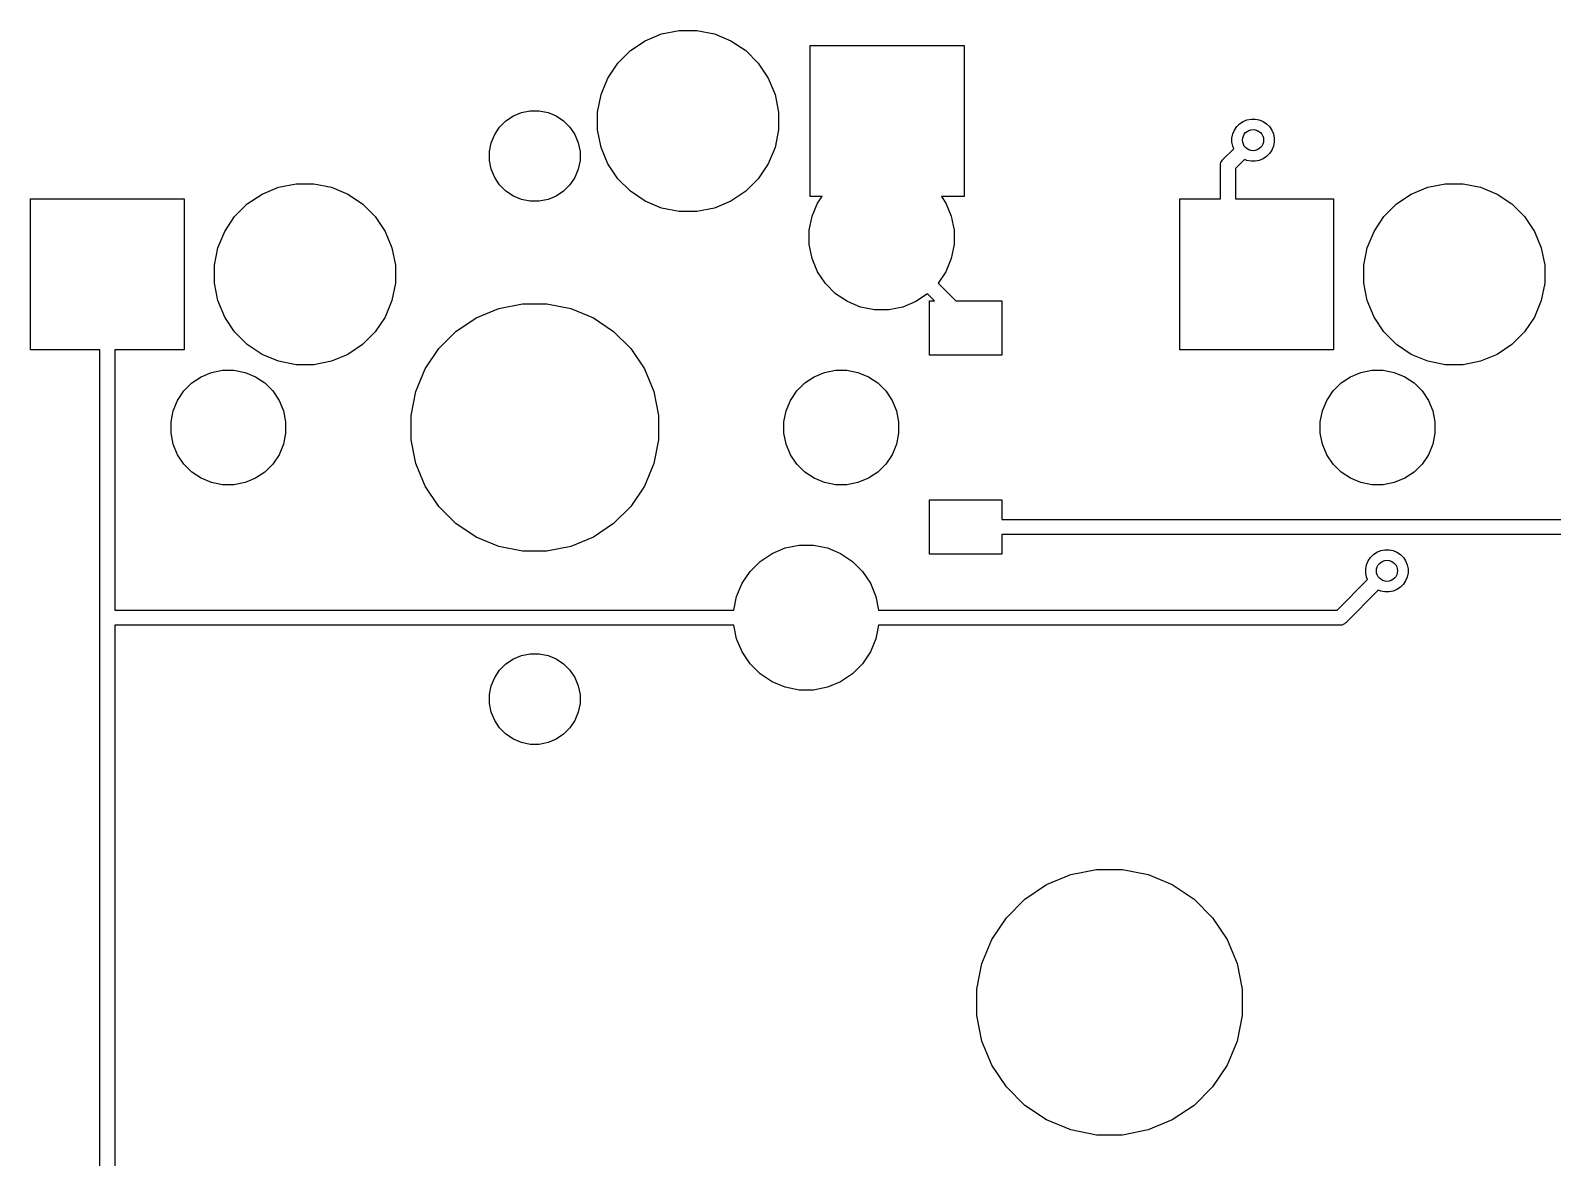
# Model space of a CAD drawing. Extents: x 109 to 185, y -151 to -34.
# Drawn here: x 109.11 to 134.34, y -75.6 to -56.92 of the extents above; entities that cross this region are included whole.
import ezdxf

# ---------------------------------------------------------------- set-up
doc = ezdxf.new("R2010")
doc.units = 0
doc.layers.add('BLACK', color=7, linetype='CONTINUOUS')

msp = doc.modelspace()

# ---------------------------------------------------------------- linework, layer by layer
at = {"layer": 'BLACK', "linetype": 'CONTINUOUS'}
for p, q in [((119.304, -57.0907), (119.577, -56.9776)), ((119.577, -56.9776), (119.867, -56.92)), ((119.867, -56.92), (120.163, -56.92)), ((120.163, -56.92), (120.453, -56.9776)), ((120.453, -56.9776), (120.726, -57.0907)), ((118.85, -57.4638), (119.059, -57.2549)), ((119.059, -57.2549), (119.304, -57.0907)), ((120.726, -57.0907), (120.971, -57.2549)), ((120.971, -57.2549), (121.18, -57.4638)), ((122.042, -59.67), (122.042, -57.17)), ((122.042, -57.17), (124.592, -57.17)), ((124.592, -57.17), (124.592, -59.67)), ((118.686, -57.7095), (118.85, -57.4638)), ((121.18, -57.4638), (121.344, -57.7095)), ((118.573, -57.9825), (118.686, -57.7095)), ((121.344, -57.7095), (121.457, -57.9825)), ((118.515, -58.2723), (118.573, -57.9825)), ((121.457, -57.9825), (121.515, -58.2723)), ((117.12, -58.3354), (117.256, -58.2788)), ((117.256, -58.2788), (117.401, -58.25)), ((117.401, -58.25), (117.549, -58.25)), ((117.549, -58.25), (117.694, -58.2788)), ((117.694, -58.2788), (117.83, -58.3354)), ((118.515, -58.5677), (118.515, -58.2723)), ((121.515, -58.2723), (121.515, -58.5677)), ((116.81, -58.6447), (116.892, -58.5219)), ((116.892, -58.5219), (116.997, -58.4174)), ((116.997, -58.4174), (117.12, -58.3354)), ((117.83, -58.3354), (117.953, -58.4174)), ((117.953, -58.4174), (118.058, -58.5219)), ((118.058, -58.5219), (118.14, -58.6447)), ((129.071, -58.5717), (129.109, -58.5144)), ((129.109, -58.5144), (129.158, -58.4656)), ((129.158, -58.4656), (129.215, -58.4273)), ((129.215, -58.4273), (129.279, -58.4009)), ((129.279, -58.4009), (129.347, -58.3875)), ((129.347, -58.3875), (129.416, -58.3875)), ((129.416, -58.3875), (129.483, -58.4009)), ((129.483, -58.4009), (129.547, -58.4273)), ((129.547, -58.4273), (129.604, -58.4656)), ((129.604, -58.4656), (129.653, -58.5144)), ((129.653, -58.5144), (129.691, -58.5717)), ((116.725, -58.9261), (116.754, -58.7812)), ((116.754, -58.7812), (116.81, -58.6447)), ((118.14, -58.6447), (118.196, -58.7812)), ((118.196, -58.7812), (118.225, -58.9261)), ((118.573, -58.8575), (118.515, -58.5677)), ((121.515, -58.5677), (121.457, -58.8575)), ((129.031, -58.703), (129.045, -58.6354)), ((129.031, -58.772), (129.031, -58.703)), ((129.045, -58.8396), (129.031, -58.772)), ((129.045, -58.6354), (129.071, -58.5717)), ((129.691, -58.5717), (129.718, -58.6354)), ((129.718, -58.6354), (129.731, -58.703)), ((129.731, -58.772), (129.718, -58.8396)), ((129.731, -58.703), (129.731, -58.772)), ((116.725, -59.0739), (116.725, -58.9261)), ((118.225, -58.9261), (118.225, -59.0739)), ((118.686, -59.1305), (118.573, -58.8575)), ((121.457, -58.8575), (121.344, -59.1305)), ((128.881, -59.061), (129.062, -58.8804)), ((129.062, -58.8804), (129.045, -58.8396)), ((129.604, -59.0094), (129.547, -59.0477)), ((129.653, -58.9606), (129.604, -59.0094)), ((129.691, -58.9033), (129.653, -58.9606)), ((129.718, -58.8396), (129.691, -58.9033)), ((116.754, -59.2188), (116.725, -59.0739)), ((116.81, -59.3553), (116.754, -59.2188)), ((118.196, -59.2188), (118.14, -59.3553)), ((118.225, -59.0739), (118.196, -59.2188)), ((118.85, -59.3762), (118.686, -59.1305)), ((121.344, -59.1305), (121.18, -59.3762)), ((128.839, -59.1537), (128.842, -59.1292)), ((128.84, -59.1599), (128.839, -59.1537)), ((128.84, -59.71), (128.84, -59.1599)), ((128.842, -59.1292), (128.849, -59.1057)), ((128.849, -59.1057), (128.861, -59.084)), ((128.861, -59.084), (128.872, -59.0697)), ((128.872, -59.0697), (128.876, -59.0649)), ((128.872, -59.0697), (128.872, -59.0697)), ((128.876, -59.0649), (128.881, -59.061)), ((129.238, -59.0572), (129.09, -59.2055)), ((129.09, -59.2055), (129.09, -59.71)), ((129.279, -59.074), (129.238, -59.0572)), ((129.347, -59.0875), (129.279, -59.074)), ((129.416, -59.0875), (129.347, -59.0875)), ((129.483, -59.074), (129.416, -59.0875)), ((129.547, -59.0477), (129.483, -59.074)), ((112.954, -59.6307), (113.227, -59.5176)), ((113.227, -59.5176), (113.517, -59.46)), ((113.517, -59.46), (113.813, -59.46)), ((113.813, -59.46), (114.103, -59.5176)), ((114.103, -59.5176), (114.376, -59.6307)), ((116.892, -59.4781), (116.81, -59.3553)), ((116.997, -59.5826), (116.892, -59.4781)), ((118.058, -59.4781), (117.953, -59.5826)), ((118.14, -59.3553), (118.058, -59.4781)), ((119.059, -59.5851), (118.85, -59.3762)), ((121.18, -59.3762), (120.971, -59.5851)), ((132.004, -59.6307), (132.277, -59.5176)), ((132.277, -59.5176), (132.567, -59.46)), ((132.567, -59.46), (132.863, -59.46)), ((132.863, -59.46), (133.153, -59.5176)), ((133.153, -59.5176), (133.426, -59.6307)), ((109.115, -62.21), (109.115, -59.71)), ((109.115, -59.71), (111.665, -59.71)), ((111.665, -59.71), (111.665, -62.21)), ((112.5, -60.0038), (112.709, -59.7949)), ((112.709, -59.7949), (112.954, -59.6307)), ((114.376, -59.6307), (114.621, -59.7949)), ((114.621, -59.7949), (114.83, -60.0038)), ((117.12, -59.6646), (116.997, -59.5826)), ((117.256, -59.7212), (117.12, -59.6646)), ((117.401, -59.75), (117.256, -59.7212)), ((117.549, -59.75), (117.401, -59.75)), ((117.694, -59.7212), (117.549, -59.75)), ((117.83, -59.6646), (117.694, -59.7212)), ((117.953, -59.5826), (117.83, -59.6646)), ((119.304, -59.7493), (119.059, -59.5851)), ((119.577, -59.8624), (119.304, -59.7493)), ((120.726, -59.7493), (120.453, -59.8624)), ((120.971, -59.5851), (120.726, -59.7493)), ((122.236, -59.67), (122.042, -59.67)), ((122.071, -60), (122.162, -59.7816)), ((122.162, -59.7816), (122.236, -59.67)), ((124.592, -59.67), (124.214, -59.67)), ((124.214, -59.67), (124.288, -59.7816)), ((124.288, -59.7816), (124.379, -60)), ((128.165, -62.21), (128.165, -59.71)), ((128.165, -59.71), (128.84, -59.71)), ((129.09, -59.71), (130.715, -59.71)), ((130.715, -59.71), (130.715, -62.21)), ((131.55, -60.0038), (131.759, -59.7949)), ((131.759, -59.7949), (132.004, -59.6307)), ((133.426, -59.6307), (133.671, -59.7949)), ((133.671, -59.7949), (133.88, -60.0038)), ((112.336, -60.2495), (112.5, -60.0038)), ((114.83, -60.0038), (114.994, -60.2495)), ((119.867, -59.92), (119.577, -59.8624)), ((120.163, -59.92), (119.867, -59.92)), ((120.453, -59.8624), (120.163, -59.92)), ((122.025, -60.2318), (122.071, -60)), ((124.379, -60), (124.425, -60.2318)), ((131.386, -60.2495), (131.55, -60.0038)), ((133.88, -60.0038), (134.044, -60.2495)), ((112.223, -60.5225), (112.336, -60.2495)), ((114.994, -60.2495), (115.107, -60.5225)), ((122.025, -60.4682), (122.025, -60.2318)), ((124.425, -60.2318), (124.425, -60.4682)), ((131.273, -60.5225), (131.386, -60.2495)), ((134.044, -60.2495), (134.157, -60.5225)), ((112.165, -60.8123), (112.223, -60.5225)), ((115.107, -60.5225), (115.165, -60.8123)), ((122.071, -60.7), (122.025, -60.4682)), ((124.425, -60.4682), (124.379, -60.7)), ((131.215, -60.8123), (131.273, -60.5225)), ((134.157, -60.5225), (134.215, -60.8123)), ((122.162, -60.9184), (122.071, -60.7)), ((124.379, -60.7), (124.288, -60.9184)), ((112.165, -61.1077), (112.165, -60.8123)), ((115.165, -60.8123), (115.165, -61.1077)), ((122.293, -61.115), (122.162, -60.9184)), ((124.288, -60.9184), (124.161, -61.1092)), ((131.215, -61.1077), (131.215, -60.8123)), ((134.215, -60.8123), (134.215, -61.1077)), ((112.223, -61.3975), (112.165, -61.1077)), ((115.165, -61.1077), (115.107, -61.3975)), ((122.46, -61.2821), (122.293, -61.115)), ((122.657, -61.4134), (122.46, -61.2821)), ((123.984, -61.286), (123.793, -61.4134)), ((124.098, -61.4), (123.984, -61.286)), ((124.161, -61.1092), (124.452, -61.4)), ((131.273, -61.3975), (131.215, -61.1077)), ((134.215, -61.1077), (134.157, -61.3975)), ((112.336, -61.6705), (112.223, -61.3975)), ((115.107, -61.3975), (114.994, -61.6705)), ((116.504, -61.6833), (116.877, -61.5288)), ((116.877, -61.5288), (117.273, -61.45)), ((117.273, -61.45), (117.677, -61.45)), ((117.677, -61.45), (118.073, -61.5288)), ((118.073, -61.5288), (118.446, -61.6833)), ((122.875, -61.5039), (122.657, -61.4134)), ((123.107, -61.55), (122.875, -61.5039)), ((123.343, -61.55), (123.107, -61.55)), ((123.575, -61.5039), (123.343, -61.55)), ((123.793, -61.4134), (123.575, -61.5039)), ((124.019, -62.3), (124.019, -61.4)), ((124.019, -61.4), (124.098, -61.4)), ((124.452, -61.4), (125.219, -61.4)), ((125.219, -61.4), (125.219, -62.3)), ((131.386, -61.6705), (131.273, -61.3975)), ((134.157, -61.3975), (134.044, -61.6705)), ((112.5, -61.9162), (112.336, -61.6705)), ((114.994, -61.6705), (114.83, -61.9162)), ((116.168, -61.9077), (116.504, -61.6833)), ((118.446, -61.6833), (118.782, -61.9077)), ((131.55, -61.9162), (131.386, -61.6705)), ((134.044, -61.6705), (133.88, -61.9162)), ((112.709, -62.1251), (112.5, -61.9162)), ((114.83, -61.9162), (114.621, -62.1251)), ((115.883, -62.1932), (116.168, -61.9077)), ((118.782, -61.9077), (119.067, -62.1932)), ((131.759, -62.1251), (131.55, -61.9162)), ((133.88, -61.9162), (133.671, -62.1251)), ((110.265, -62.21), (109.115, -62.21)), ((110.265, -66.6101), (110.265, -62.21)), ((111.665, -62.21), (110.515, -62.21)), ((110.515, -62.21), (110.515, -66.525)), ((112.954, -62.2893), (112.709, -62.1251)), ((113.227, -62.4024), (112.954, -62.2893)), ((114.376, -62.2893), (114.103, -62.4024)), ((114.621, -62.1251), (114.376, -62.2893)), ((115.658, -62.529), (115.883, -62.1932)), ((119.067, -62.1932), (119.292, -62.529)), ((125.219, -62.3), (124.019, -62.3)), ((130.715, -62.21), (128.165, -62.21)), ((132.004, -62.2893), (131.759, -62.1251)), ((132.277, -62.4024), (132.004, -62.2893)), ((133.426, -62.2893), (133.153, -62.4024)), ((133.671, -62.1251), (133.426, -62.2893)), ((112.118, -62.5865), (112.301, -62.55)), ((112.301, -62.55), (112.489, -62.55)), ((112.489, -62.55), (112.672, -62.5865)), ((113.517, -62.46), (113.227, -62.4024)), ((113.813, -62.46), (113.517, -62.46)), ((114.103, -62.4024), (113.813, -62.46)), ((115.504, -62.902), (115.658, -62.529)), ((119.292, -62.529), (119.446, -62.902)), ((122.278, -62.5865), (122.461, -62.55)), ((122.461, -62.55), (122.649, -62.55)), ((122.649, -62.55), (122.832, -62.5865)), ((131.168, -62.5865), (131.351, -62.55)), ((131.351, -62.55), (131.539, -62.55)), ((131.539, -62.55), (131.722, -62.5865)), ((132.567, -62.46), (132.277, -62.4024)), ((132.863, -62.46), (132.567, -62.46)), ((133.153, -62.4024), (132.863, -62.46)), ((111.657, -62.8944), (111.789, -62.7621)), ((111.789, -62.7621), (111.945, -62.6581)), ((111.945, -62.6581), (112.118, -62.5865)), ((112.672, -62.5865), (112.845, -62.6581)), ((112.845, -62.6581), (113.001, -62.7621)), ((113.001, -62.7621), (113.133, -62.8944)), ((121.817, -62.8944), (121.949, -62.7621)), ((121.949, -62.7621), (122.105, -62.6581)), ((122.105, -62.6581), (122.278, -62.5865)), ((122.832, -62.5865), (123.005, -62.6581)), ((123.005, -62.6581), (123.161, -62.7621)), ((123.161, -62.7621), (123.293, -62.8944)), ((130.707, -62.8944), (130.839, -62.7621)), ((130.839, -62.7621), (130.995, -62.6581)), ((130.995, -62.6581), (131.168, -62.5865)), ((131.722, -62.5865), (131.895, -62.6581)), ((131.895, -62.6581), (132.051, -62.7621)), ((132.051, -62.7621), (132.183, -62.8944)), ((111.482, -63.2229), (111.553, -63.05)), ((111.553, -63.05), (111.657, -62.8944)), ((113.133, -62.8944), (113.237, -63.05)), ((113.237, -63.05), (113.308, -63.2229)), ((115.425, -63.2981), (115.504, -62.902)), ((119.446, -62.902), (119.525, -63.2981)), ((121.642, -63.2229), (121.713, -63.05)), ((121.713, -63.05), (121.817, -62.8944)), ((123.293, -62.8944), (123.397, -63.05)), ((123.397, -63.05), (123.468, -63.2229)), ((130.532, -63.2229), (130.603, -63.05)), ((130.603, -63.05), (130.707, -62.8944)), ((132.183, -62.8944), (132.287, -63.05)), ((132.287, -63.05), (132.358, -63.2229)), ((111.445, -63.4064), (111.482, -63.2229)), ((113.308, -63.2229), (113.345, -63.4064)), ((115.425, -63.7019), (115.425, -63.2981)), ((119.525, -63.2981), (119.525, -63.7019)), ((121.605, -63.4064), (121.642, -63.2229)), ((123.468, -63.2229), (123.505, -63.4064)), ((130.495, -63.4064), (130.532, -63.2229)), ((132.358, -63.2229), (132.395, -63.4064)), ((111.445, -63.5936), (111.445, -63.4064)), ((113.345, -63.4064), (113.345, -63.5936)), ((121.605, -63.5936), (121.605, -63.4064)), ((123.505, -63.4064), (123.505, -63.5936)), ((130.495, -63.5936), (130.495, -63.4064)), ((132.395, -63.4064), (132.395, -63.5936)), ((111.482, -63.7771), (111.445, -63.5936)), ((111.553, -63.95), (111.482, -63.7771)), ((113.308, -63.7771), (113.237, -63.95)), ((113.345, -63.5936), (113.308, -63.7771)), ((115.504, -64.098), (115.425, -63.7019)), ((119.525, -63.7019), (119.446, -64.098)), ((121.642, -63.7771), (121.605, -63.5936)), ((121.713, -63.95), (121.642, -63.7771)), ((123.468, -63.7771), (123.397, -63.95)), ((123.505, -63.5936), (123.468, -63.7771)), ((130.532, -63.7771), (130.495, -63.5936)), ((130.603, -63.95), (130.532, -63.7771)), ((132.358, -63.7771), (132.287, -63.95)), ((132.395, -63.5936), (132.358, -63.7771)), ((111.657, -64.1056), (111.553, -63.95)), ((113.237, -63.95), (113.133, -64.1056)), ((121.817, -64.1056), (121.713, -63.95)), ((123.397, -63.95), (123.293, -64.1056)), ((130.707, -64.1056), (130.603, -63.95)), ((132.287, -63.95), (132.183, -64.1056)), ((111.789, -64.2379), (111.657, -64.1056)), ((111.945, -64.3419), (111.789, -64.2379)), ((113.001, -64.2379), (112.845, -64.3419)), ((113.133, -64.1056), (113.001, -64.2379)), ((115.658, -64.471), (115.504, -64.098)), ((119.446, -64.098), (119.292, -64.471)), ((121.949, -64.2379), (121.817, -64.1056)), ((122.105, -64.3419), (121.949, -64.2379)), ((123.161, -64.2379), (123.005, -64.3419)), ((123.293, -64.1056), (123.161, -64.2379)), ((130.839, -64.2379), (130.707, -64.1056)), ((130.995, -64.3419), (130.839, -64.2379)), ((132.051, -64.2379), (131.895, -64.3419)), ((132.183, -64.1056), (132.051, -64.2379)), ((112.118, -64.4135), (111.945, -64.3419)), ((112.301, -64.45), (112.118, -64.4135)), ((112.489, -64.45), (112.301, -64.45)), ((112.672, -64.4135), (112.489, -64.45)), ((112.845, -64.3419), (112.672, -64.4135)), ((115.883, -64.8068), (115.658, -64.471)), ((119.292, -64.471), (119.067, -64.8068)), ((122.278, -64.4135), (122.105, -64.3419)), ((122.461, -64.45), (122.278, -64.4135)), ((122.649, -64.45), (122.461, -64.45)), ((122.832, -64.4135), (122.649, -64.45)), ((123.005, -64.3419), (122.832, -64.4135)), ((131.168, -64.4135), (130.995, -64.3419)), ((131.351, -64.45), (131.168, -64.4135)), ((131.539, -64.45), (131.351, -64.45)), ((131.722, -64.4135), (131.539, -64.45)), ((131.895, -64.3419), (131.722, -64.4135)), ((116.168, -65.0923), (115.883, -64.8068)), ((119.067, -64.8068), (118.782, -65.0923)), ((124.019, -65.6), (124.019, -64.7)), ((124.019, -64.7), (125.219, -64.7)), ((125.219, -64.7), (125.219, -65.025)), ((116.504, -65.3167), (116.168, -65.0923)), ((118.782, -65.0923), (118.446, -65.3167)), ((125.219, -65.025), (134.654, -65.025)), ((116.877, -65.4712), (116.504, -65.3167)), ((118.446, -65.3167), (118.073, -65.4712)), ((134.608, -65.275), (125.219, -65.275)), ((125.219, -65.275), (125.219, -65.6)), ((117.273, -65.55), (116.877, -65.4712)), ((117.677, -65.55), (117.273, -65.55)), ((118.073, -65.4712), (117.677, -65.55)), ((121.21, -65.7179), (121.407, -65.5866)), ((121.407, -65.5866), (121.625, -65.4961)), ((121.625, -65.4961), (121.857, -65.45)), ((121.857, -65.45), (122.093, -65.45)), ((122.093, -65.45), (122.325, -65.4961)), ((122.325, -65.4961), (122.543, -65.5866)), ((122.543, -65.5866), (122.74, -65.7179)), ((131.377, -65.6031), (131.434, -65.5648)), ((131.434, -65.5648), (131.498, -65.5384)), ((131.498, -65.5384), (131.566, -65.525)), ((131.566, -65.525), (131.634, -65.525)), ((131.634, -65.525), (131.702, -65.5384)), ((131.702, -65.5384), (131.766, -65.5648)), ((131.766, -65.5648), (131.823, -65.6031)), ((121.043, -65.885), (121.21, -65.7179)), ((122.74, -65.7179), (122.907, -65.885)), ((125.219, -65.6), (124.019, -65.6)), ((131.25, -65.8405), (131.263, -65.7729)), ((131.25, -65.9095), (131.25, -65.8405)), ((131.263, -65.7729), (131.29, -65.7092)), ((131.29, -65.7092), (131.328, -65.6519)), ((131.328, -65.6519), (131.377, -65.6031)), ((131.823, -65.6031), (131.872, -65.6519)), ((131.872, -65.6519), (131.91, -65.7092)), ((131.91, -65.7092), (131.937, -65.7729)), ((131.937, -65.7729), (131.95, -65.8405)), ((131.95, -65.8405), (131.95, -65.9095)), ((120.821, -66.3), (120.912, -66.0816)), ((120.912, -66.0816), (121.043, -65.885)), ((122.907, -65.885), (123.038, -66.0816)), ((123.038, -66.0816), (123.129, -66.3)), ((130.773, -66.525), (131.28, -66.0179)), ((131.263, -65.9771), (131.25, -65.9095)), ((131.28, -66.0179), (131.263, -65.9771)), ((131.872, -66.0981), (131.823, -66.1469)), ((131.91, -66.0408), (131.872, -66.0981)), ((131.937, -65.9771), (131.91, -66.0408)), ((131.95, -65.9095), (131.937, -65.9771)), ((120.776, -66.525), (120.821, -66.3)), ((123.129, -66.3), (123.174, -66.525)), ((131.457, -66.1947), (130.918, -66.734)), ((131.498, -66.2116), (131.457, -66.1947)), ((131.566, -66.225), (131.498, -66.2116)), ((131.634, -66.225), (131.566, -66.225)), ((131.702, -66.2116), (131.634, -66.225)), ((131.766, -66.1852), (131.702, -66.2116)), ((131.823, -66.1469), (131.766, -66.1852)), ((110.515, -66.525), (120.776, -66.525)), ((123.174, -66.525), (130.773, -66.525)), ((110.264, -66.6162), (110.265, -66.6101)), ((110.265, -66.6224), (110.264, -66.6162)), ((110.265, -78.76), (110.265, -66.6224)), ((110.265, -66.6224), (110.265, -66.6224)), ((110.265, -66.6224), (110.265, -66.6224)), ((120.776, -66.775), (110.515, -66.775)), ((110.515, -66.775), (110.515, -78.76)), ((120.821, -67), (120.776, -66.775)), ((123.174, -66.775), (123.129, -67)), ((130.819, -66.775), (123.174, -66.775)), ((130.825, -66.7756), (130.819, -66.775)), ((130.831, -66.775), (130.825, -66.7756)), ((130.85, -66.7732), (130.831, -66.775)), ((130.831, -66.775), (130.831, -66.775)), ((130.873, -66.766), (130.85, -66.7732)), ((130.895, -66.7544), (130.873, -66.766)), ((130.914, -66.7388), (130.895, -66.7544)), ((130.918, -66.734), (130.914, -66.7388)), ((120.912, -67.2184), (120.821, -67)), ((123.129, -67), (123.038, -67.2184)), ((116.997, -67.4174), (117.12, -67.3354)), ((117.12, -67.3354), (117.256, -67.2788)), ((117.256, -67.2788), (117.401, -67.25)), ((117.401, -67.25), (117.549, -67.25)), ((117.549, -67.25), (117.694, -67.2788)), ((117.694, -67.2788), (117.83, -67.3354)), ((117.83, -67.3354), (117.953, -67.4174)), ((121.043, -67.415), (120.912, -67.2184)), ((123.038, -67.2184), (122.907, -67.415)), ((116.81, -67.6447), (116.892, -67.5219)), ((116.892, -67.5219), (116.997, -67.4174)), ((117.953, -67.4174), (118.058, -67.5219)), ((118.058, -67.5219), (118.14, -67.6447)), ((121.21, -67.5821), (121.043, -67.415)), ((121.407, -67.7134), (121.21, -67.5821)), ((122.74, -67.5821), (122.543, -67.7134)), ((122.907, -67.415), (122.74, -67.5821)), ((116.725, -67.9261), (116.754, -67.7812)), ((116.754, -67.7812), (116.81, -67.6447)), ((118.14, -67.6447), (118.196, -67.7812)), ((118.196, -67.7812), (118.225, -67.9261)), ((121.625, -67.8039), (121.407, -67.7134)), ((121.857, -67.85), (121.625, -67.8039)), ((122.093, -67.85), (121.857, -67.85)), ((122.325, -67.8039), (122.093, -67.85)), ((122.543, -67.7134), (122.325, -67.8039)), ((116.725, -68.0739), (116.725, -67.9261)), ((116.754, -68.2188), (116.725, -68.0739)), ((118.225, -68.0739), (118.196, -68.2188)), ((118.225, -67.9261), (118.225, -68.0739)), ((116.81, -68.3553), (116.754, -68.2188)), ((116.892, -68.4781), (116.81, -68.3553)), ((118.14, -68.3553), (118.058, -68.4781)), ((118.196, -68.2188), (118.14, -68.3553)), ((116.997, -68.5826), (116.892, -68.4781)), ((117.12, -68.6646), (116.997, -68.5826)), ((117.953, -68.5826), (117.83, -68.6646)), ((118.058, -68.4781), (117.953, -68.5826)), ((117.256, -68.7212), (117.12, -68.6646)), ((117.401, -68.75), (117.256, -68.7212)), ((117.549, -68.75), (117.401, -68.75)), ((117.694, -68.7212), (117.549, -68.75)), ((117.83, -68.6646), (117.694, -68.7212)), ((126.358, -70.9095), (126.783, -70.825)), ((126.783, -70.825), (127.217, -70.825)), ((127.217, -70.825), (127.642, -70.9095)), ((125.598, -71.3161), (125.958, -71.0754)), ((125.958, -71.0754), (126.358, -70.9095)), ((127.642, -70.9095), (128.042, -71.0754)), ((128.042, -71.0754), (128.402, -71.3161)), ((125.291, -71.6226), (125.598, -71.3161)), ((128.402, -71.3161), (128.709, -71.6226)), ((125.05, -71.9829), (125.291, -71.6226)), ((128.709, -71.6226), (128.95, -71.9829)), ((124.885, -72.3833), (125.05, -71.9829)), ((128.95, -71.9829), (129.115, -72.3833)), ((124.8, -72.8083), (124.885, -72.3833)), ((129.115, -72.3833), (129.2, -72.8083)), ((124.8, -73.2417), (124.8, -72.8083)), ((129.2, -72.8083), (129.2, -73.2417)), ((124.885, -73.6667), (124.8, -73.2417)), ((129.2, -73.2417), (129.115, -73.6667)), ((125.05, -74.0671), (124.885, -73.6667)), ((129.115, -73.6667), (128.95, -74.0671)), ((125.291, -74.4274), (125.05, -74.0671)), ((128.95, -74.0671), (128.709, -74.4274)), ((125.598, -74.7339), (125.291, -74.4274)), ((128.709, -74.4274), (128.402, -74.7339)), ((125.958, -74.9746), (125.598, -74.7339)), ((128.402, -74.7339), (128.042, -74.9746)), ((126.358, -75.1405), (125.958, -74.9746)), ((126.783, -75.225), (126.358, -75.1405)), ((127.642, -75.1405), (127.217, -75.225)), ((128.042, -74.9746), (127.642, -75.1405)), ((127.217, -75.225), (126.783, -75.225))]:
    msp.add_line(p, q, dxfattribs=at)
at = {"layer": 'BLACK'}
for centre in [(129.381, -58.7375), (131.6, -65.875)]:
    msp.add_circle(centre, 0.175, dxfattribs=at)

doc.saveas('drawing.dxf')
